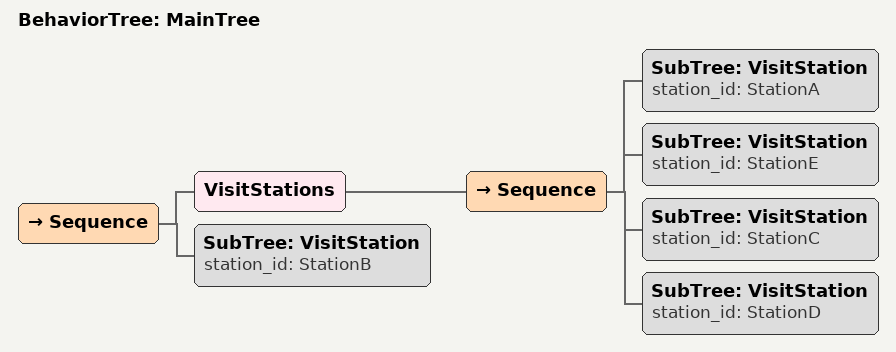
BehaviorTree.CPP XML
<root main_tree_to_execute="MainTree">
    <BehaviorTree ID="MainTree">
        <Sequence>
           ; Visit Stations in sequence
            <VisitStations>
                <Sequence>
                    <SubTree ID="VisitStation" station_id="StationA" />
                    <SubTree ID="VisitStation" station_id="StationE" />
                    <SubTree ID="VisitStation" station_id="StationC" />
                    <SubTree ID="VisitStation" station_id="StationD" />
                </Sequence>
            </VisitStations>
            <SubTree ID="VisitStation" station_id="StationB" />
        </Sequence>
    </BehaviorTree>
</root>
